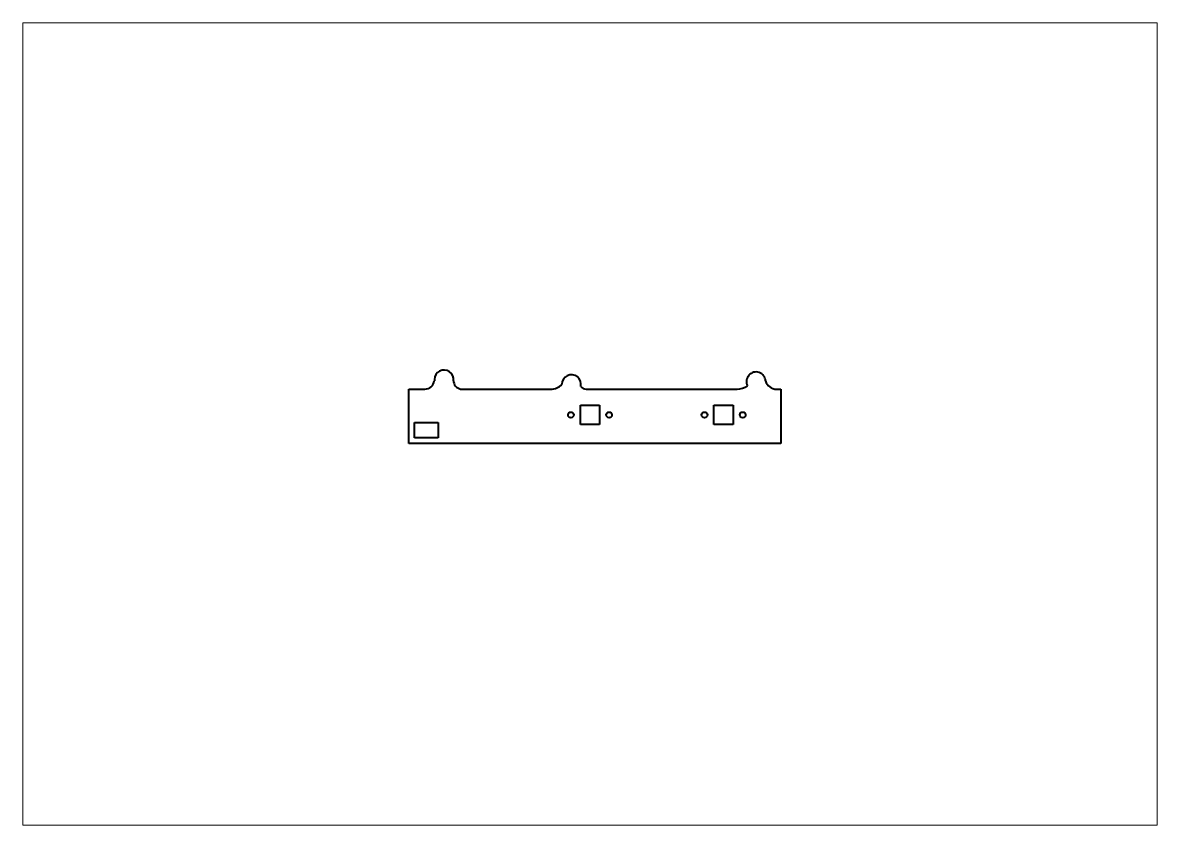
# Paper-space layout 'Sheet' of a CAD drawing. Header units: millimetres. Extents: x 0 to 1189, y 0 to 841.
# The model-space entities are those that its viewports show. They can reach past a viewport. Long polylines and large blocks are cut down to what shows.
import ezdxf

# ---------------------------------------------------------------- set-up
doc = ezdxf.new("R2010")
doc.units = ezdxf.units.MM
doc.layers.add('Geometries', color=7, linetype='Continuous')

msp = doc.modelspace()

# ---------------------------------------------------------------- linework, layer by layer
at = {"layer": 'Geometries', "linetype": 'Continuous', "lineweight": 40}
for p, q in [((431.5, 467.2), (431.4, 465.9)), ((451.4, 465.8), (451.6, 464.6)), ((404.5, 457), (421.4, 457)), ((404.5, 400), (404.5, 457)), ((460.5, 457), (553.3, 457)), ((590.4, 457), (748.7, 457)), ((790.1, 457), (794.5, 457)), ((794.5, 457), (794.5, 400)), ((584.4, 420.1), (584.4, 440.1)), ((584.4, 440.1), (604.4, 440.1)), ((604.4, 440.1), (604.4, 420.1)), ((724.3, 420.1), (724.3, 440.1)), ((724.3, 440.1), (744.4, 440.1)), ((744.4, 440.1), (744.4, 420.1)), ((410.5, 406), (410.5, 422)), ((410.5, 422), (435.5, 422)), ((435.5, 422), (435.5, 406)), ((604.4, 420.1), (584.4, 420.1)), ((744.4, 420.1), (724.3, 420.1)), ((435.5, 406), (410.5, 406)), ((794.5, 400), (404.5, 400))]:
    msp.add_line(p, q, dxfattribs=at)
for centre in [(574.5, 430), (614.5, 430), (714.5, 430), (754.5, 430)]:
    msp.add_circle(centre, 3.02, dxfattribs=at)
for centre, radius, start, end in [((441.5, 467), 10, 353.3563, 178.9953), ((421.4, 467), 10, 270, 353.6972), ((460.5, 466), 9, 189.0416, 270), ((575, 462), 10, 347.0967, 179.2699), ((768.5, 465), 10, 3.2705, 205.9609), ((790.1, 469.2), 12.2, 197.3075, 270), ((553.3, 473), 16, 270, 317.2995), ((590.4, 464), 7, 216.9839, 270), ((748.7, 475), 18, 270, 306.9887)]:
    msp.add_arc(centre, radius, start, end, dxfattribs=at)

psp = doc.layouts.new('Sheet')

# ---------------------------------------------------------------- viewports
at = {"layer": '0'}
psp.add_viewport(center=(594.5, 420.5), size=(1189, 841), view_center_point=(594.5, 420.5), view_height=841, dxfattribs=at)

doc.saveas('drawing.dxf')
